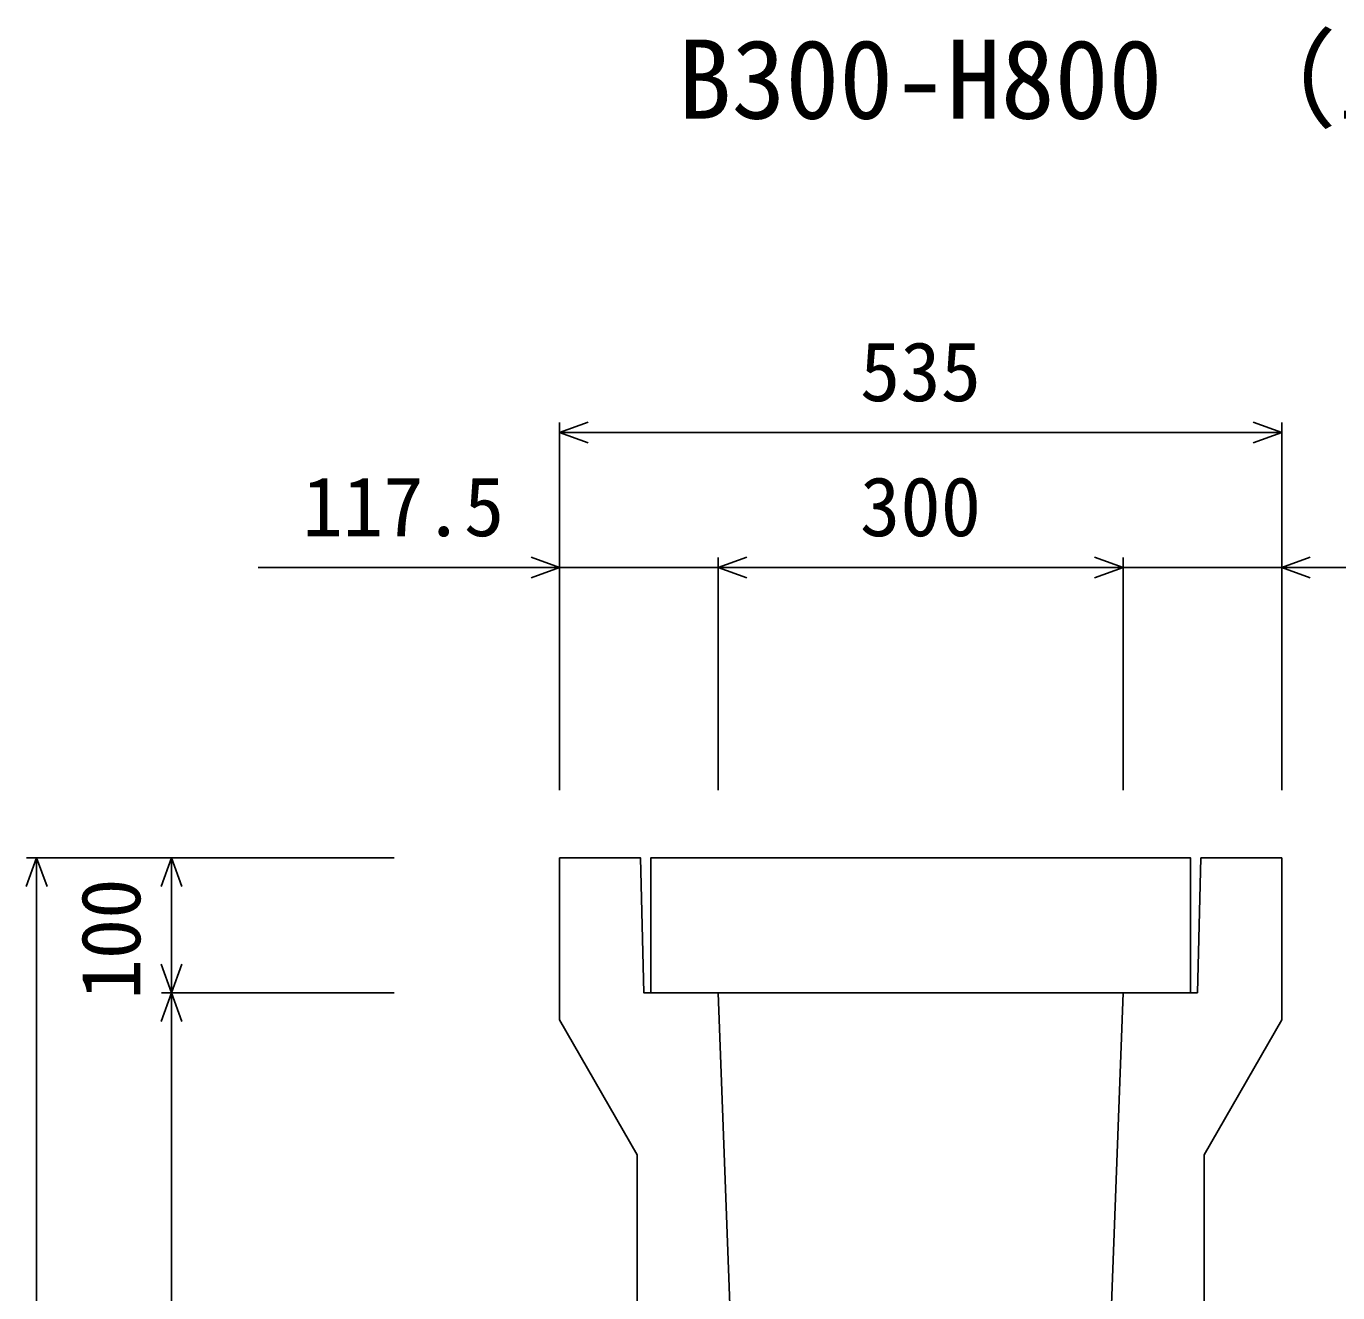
# Model space of a CAD drawing. Units: millimetres, scale not verified. Extents: x -25200 to 25200, y -8910 to 8910.
# Drawn here: x 11997 to 12969, y 2754 to 3692 of the extents above; entities that cross this region are included whole.
import ezdxf
from ezdxf.enums import TextEntityAlignment as Align

# ---------------------------------------------------------------- set-up
doc = ezdxf.new("R2010")
doc.units = ezdxf.units.MM
doc.header["$LTSCALE"] = 30
for name, color, linetype, lineweight in [('0-0_DIM', 7, 'Continuous', 25), ('0-2_HATCH', 6, 'Continuous', 25), ('0-5_OUTLINE', 3, 'Continuous', 25), ('0-6_TXT', 7, 'Continuous', 25)]:
    doc.layers.add(name, color=color, linetype=linetype, lineweight=lineweight)
doc.styles.add('ＭＳ ゴシック', font='')
doc.styles.get('ＭＳ ゴシック').set_extended_font_data('MS Gothic')

msp = doc.modelspace()

# ---------------------------------------------------------------- linework, layer by layer
at = {"layer": '0-0_DIM'}
for p, q in [((12392.28, 3398.8), (12392.28, 3126.3)), ((12927.28, 3398.8), (12927.28, 3126.3)), ((12927.28, 3391.3), (12392.28, 3391.3)), ((12509.78, 3298.8), (12509.78, 3126.3)), ((12809.78, 3298.8), (12809.78, 3126.3)), ((12168.9, 3291.3), (12392.28, 3291.3)), ((12509.78, 3291.3), (12392.28, 3291.3)), ((12509.78, 3291.3), (12809.78, 3291.3)), ((12809.78, 3291.3), (12927.28, 3291.3)), ((13150.66, 3291.3), (12927.28, 3291.3)), ((11997.28, 3076.3), (12269.78, 3076.3)), ((12004.78, 3076.3), (12004.78, 2086.3)), ((12104.78, 3076.3), (12104.78, 2976.3)), ((12097.28, 2976.3), (12269.78, 2976.3)), ((12104.78, 2976.3), (12104.78, 2176.3))]:
    msp.add_line(p, q, dxfattribs=at)
for points in [[(12413.42, 3383.6), (12392.28, 3391.3), (12413.42, 3398.99)], [(12906.14, 3398.99), (12927.28, 3391.3), (12906.14, 3383.6)], [(12371.14, 3298.99), (12392.28, 3291.3), (12371.14, 3283.6)], [(12530.92, 3283.6), (12509.78, 3291.3), (12530.92, 3298.99)], [(12788.64, 3298.99), (12809.78, 3291.3), (12788.64, 3283.6)], [(12948.42, 3298.99), (12927.28, 3291.3), (12948.42, 3283.6)], [(12012.48, 3055.15), (12004.78, 3076.3), (11997.08, 3055.15)], [(12097.08, 3055.15), (12104.78, 3076.3), (12112.47, 3055.15)], [(12112.47, 2997.44), (12104.78, 2976.3), (12097.08, 2997.44)], [(12097.08, 2955.15), (12104.78, 2976.3), (12112.47, 2955.15)]]:
    msp.add_lwpolyline(points, dxfattribs=at)
at = {"layer": '0-2_HATCH'}
msp.add_lwpolyline([(12459.78, 2976.3), (12859.78, 2976.3), (12859.78, 3076.3), (12459.78, 3076.3)], close=True, dxfattribs=at)
at = {"layer": '0-5_OUTLINE'}
for p, q in [((12392.28, 3076.3), (12392.28, 2956.3)), ((12867.28, 3076.3), (12864.78, 2976.3)), ((12927.28, 3076.3), (12867.28, 3076.3)), ((12509.78, 2976.3), (12537.97, 2224.42)), ((12809.78, 2976.3), (12781.58, 2224.42)), ((12864.78, 2976.3), (12809.78, 2976.3))]:
    msp.add_line(p, q, dxfattribs=at)
for points in [[(12392.28, 3076.3), (12452.28, 3076.3), (12454.78, 2976.3), (12509.78, 2976.3)], [(12927.28, 3076.3), (12927.28, 2956.3), (12869.78, 2856.3), (12869.78, 2243.8)], [(12392.28, 2956.3), (12449.78, 2856.3), (12449.78, 2243.8)]]:
    msp.add_lwpolyline(points, dxfattribs=at)

# ---------------------------------------------------------------- texts
at = {"layer": '0-0_DIM', "style": 'ＭＳ ゴシック'}
for s, p in [('535', (12614.78, 3401.3)), ('117.5', (12201.67, 3301.3)), ('300', (12614.78, 3301.3))]:
    msp.add_text(s, height=43.99, dxfattribs=at).set_placement(p, align=Align.BOTTOM_LEFT)
msp.add_text('100', height=43.99, rotation=90, dxfattribs=at).set_placement((12094.78, 2971.3), align=Align.BOTTOM_LEFT)
at = {"layer": '0-6_TXT', "style": 'ＭＳ ゴシック'}
for s, p in [('（1099kg）', (12888.15, 3606.08)), ('B300-H800', (12479.78, 3606.08))]:
    msp.add_text(s, height=58.65, dxfattribs=at).set_placement(p, align=Align.BOTTOM_LEFT)

doc.saveas('drawing.dxf')
